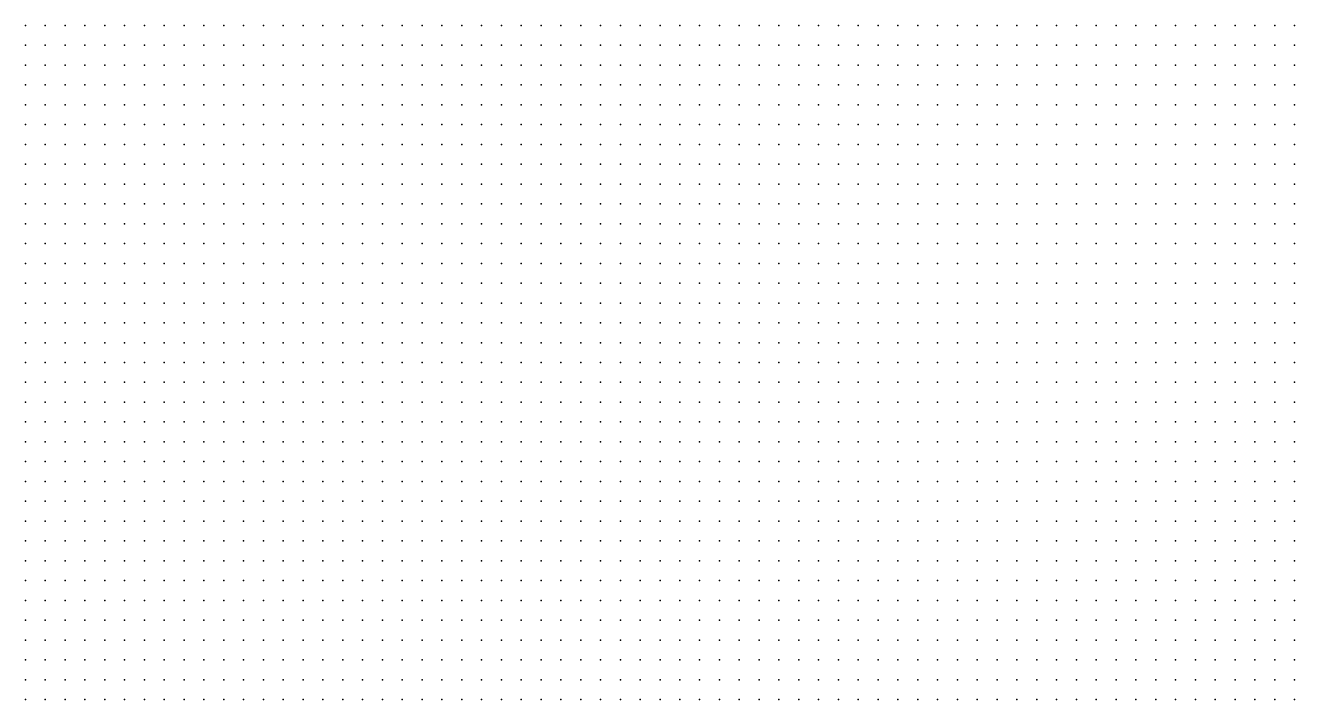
# Model space of a CAD drawing. Header units: metres. Extents: x 287878 to 288137, y 62805 to 63074.
# Drawn here: x 287943 to 288007, y 62805 to 62839 of the extents above; entities that cross this region are included whole.
import ezdxf

# ---------------------------------------------------------------- set-up
doc = ezdxf.new("R2010")
doc.units = ezdxf.units.M
doc.layers.add('SURVEY_INTERP', color=8, linetype='Continuous')

msp = doc.modelspace()

# ---------------------------------------------------------------- linework, layer by layer
at = {"layer": 'SURVEY_INTERP'}
for p in [(287943, 62839, 117.611), (287944, 62839, 117.594), (287945, 62839, 117.577), (287946, 62839, 117.56), (287947, 62839, 117.542), (287948, 62839, 117.525), (287949, 62839, 117.507), (287950, 62839, 117.49), (287951, 62839, 117.472), (287952, 62839, 117.454), (287953, 62839, 117.436), (287954, 62839, 117.418), (287955, 62839, 117.399), (287956, 62839, 117.381), (287957, 62839, 117.362), (287958, 62839, 117.343), (287959, 62839, 117.325), (287960, 62839, 117.306), (287961, 62839, 117.286), (287962, 62839, 117.267), (287963, 62839, 117.248), (287964, 62839, 117.228), (287965, 62839, 117.209), (287966, 62839, 117.189), (287967, 62839, 117.169), (287968, 62839, 117.149), (287969, 62839, 117.129), (287970, 62839, 117.108), (287971, 62839, 117.088), (287972, 62839, 117.067), (287973, 62839, 117.047), (287974, 62839, 117.026), (287975, 62839, 117.005), (287976, 62839, 116.984), (287977, 62839, 116.963), (287978, 62839, 116.941), (287979, 62839, 116.92), (287980, 62839, 116.898), (287981, 62839, 116.877), (287982, 62839, 116.855), (287983, 62839, 116.833), (287984, 62839, 116.811), (287985, 62839, 116.789), (287986, 62839, 116.767), (287987, 62839, 116.744), (287988, 62839, 116.722), (287989, 62839, 116.699), (287990, 62839, 116.676), (287991, 62839, 116.653), (287992, 62839, 116.63), (287993, 62839, 116.607), (287994, 62839, 116.584), (287995, 62839, 116.561), (287996, 62839, 116.537), (287997, 62839, 116.514), (287998, 62839, 116.49), (287999, 62839, 116.467), (288000, 62839, 116.443), (288001, 62839, 116.419), (288002, 62839, 116.396), (288003, 62839, 116.372), (288004, 62839, 116.348), (288005, 62839, 116.325), (288006, 62839, 116.301), (288007, 62839, 116.278), (287943, 62838, 117.595), (287944, 62838, 117.578), (287945, 62838, 117.561), (287946, 62838, 117.544), (287947, 62838, 117.527), (287948, 62838, 117.509), (287949, 62838, 117.492), (287950, 62838, 117.474), (287951, 62838, 117.456), (287952, 62838, 117.438), (287953, 62838, 117.42), (287954, 62838, 117.402), (287955, 62838, 117.383), (287956, 62838, 117.365), (287957, 62838, 117.346), (287958, 62838, 117.327), (287959, 62838, 117.308), (287960, 62838, 117.289), (287961, 62838, 117.27), (287962, 62838, 117.251), (287963, 62838, 117.231), (287964, 62838, 117.211), (287965, 62838, 117.192), (287966, 62838, 117.172), (287967, 62838, 117.152), (287968, 62838, 117.132), (287969, 62838, 117.111), (287970, 62838, 117.091), (287971, 62838, 117.07), (287972, 62838, 117.05), (287973, 62838, 117.029), (287974, 62838, 117.008), (287975, 62838, 116.987), (287976, 62838, 116.966), (287977, 62838, 116.944), (287978, 62838, 116.923), (287979, 62838, 116.901), (287980, 62838, 116.879), (287981, 62838, 116.857), (287982, 62838, 116.835), (287983, 62838, 116.813), (287984, 62838, 116.791), (287985, 62838, 116.768), (287986, 62838, 116.746), (287987, 62838, 116.723), (287988, 62838, 116.7), (287989, 62838, 116.677), (287990, 62838, 116.654), (287991, 62838, 116.631), (287992, 62838, 116.607), (287993, 62838, 116.584), (287994, 62838, 116.56), (287995, 62838, 116.537), (287996, 62838, 116.513), (287997, 62838, 116.489), (287998, 62838, 116.465), (287999, 62838, 116.441), (288000, 62838, 116.416), (288001, 62838, 116.392), (288002, 62838, 116.368), (288003, 62838, 116.343), (288004, 62838, 116.319), (288005, 62838, 116.295), (288006, 62838, 116.271), (288007, 62838, 116.247), (287943, 62837, 117.58), (287944, 62837, 117.563), (287945, 62837, 117.546), (287946, 62837, 117.529), (287947, 62837, 117.511), (287948, 62837, 117.494), (287949, 62837, 117.476), (287950, 62837, 117.458), (287951, 62837, 117.44), (287952, 62837, 117.422), (287953, 62837, 117.404), (287954, 62837, 117.386), (287955, 62837, 117.367), (287956, 62837, 117.349), (287957, 62837, 117.33), (287958, 62837, 117.311), (287959, 62837, 117.292), (287960, 62837, 117.273), (287961, 62837, 117.254), (287962, 62837, 117.234), (287963, 62837, 117.215), (287964, 62837, 117.195), (287965, 62837, 117.175), (287966, 62837, 117.155), (287967, 62837, 117.135), (287968, 62837, 117.115), (287969, 62837, 117.094), (287970, 62837, 117.074), (287971, 62837, 117.053), (287972, 62837, 117.032), (287973, 62837, 117.011), (287974, 62837, 116.99), (287975, 62837, 116.969), (287976, 62837, 116.947), (287977, 62837, 116.926), (287978, 62837, 116.904), (287979, 62837, 116.882), (287980, 62837, 116.86), (287981, 62837, 116.838), (287982, 62837, 116.816), (287983, 62837, 116.793), (287984, 62837, 116.771), (287985, 62837, 116.748), (287986, 62837, 116.725), (287987, 62837, 116.702), (287988, 62837, 116.679), (287989, 62837, 116.656), (287990, 62837, 116.632), (287991, 62837, 116.609), (287992, 62837, 116.585), (287993, 62837, 116.561), (287994, 62837, 116.537), (287995, 62837, 116.513), (287996, 62837, 116.488), (287997, 62837, 116.464), (287998, 62837, 116.439), (287999, 62837, 116.415), (288000, 62837, 116.39), (288001, 62837, 116.365), (288002, 62837, 116.34), (288003, 62837, 116.315), (288004, 62837, 116.29), (288005, 62837, 116.266), (288006, 62837, 116.241), (288007, 62837, 116.216), (287943, 62836, 117.565), (287944, 62836, 117.548), (287945, 62836, 117.531), (287946, 62836, 117.514), (287947, 62836, 117.496), (287948, 62836, 117.479), (287949, 62836, 117.461), (287950, 62836, 117.443), (287951, 62836, 117.425), (287952, 62836, 117.407), (287953, 62836, 117.389), (287954, 62836, 117.37), (287955, 62836, 117.352), (287956, 62836, 117.333), (287957, 62836, 117.314), (287958, 62836, 117.295), (287959, 62836, 117.276), (287960, 62836, 117.257), (287961, 62836, 117.238), (287962, 62836, 117.218), (287963, 62836, 117.199), (287964, 62836, 117.179), (287965, 62836, 117.159), (287966, 62836, 117.139), (287967, 62836, 117.118), (287968, 62836, 117.098), (287969, 62836, 117.078), (287970, 62836, 117.057), (287971, 62836, 117.036), (287972, 62836, 117.015), (287973, 62836, 116.994), (287974, 62836, 116.973), (287975, 62836, 116.951), (287976, 62836, 116.93), (287977, 62836, 116.908), (287978, 62836, 116.886), (287979, 62836, 116.864), (287980, 62836, 116.842), (287981, 62836, 116.819), (287982, 62836, 116.797), (287983, 62836, 116.774), (287984, 62836, 116.751), (287985, 62836, 116.728), (287986, 62836, 116.705), (287987, 62836, 116.682), (287988, 62836, 116.658), (287989, 62836, 116.635), (287990, 62836, 116.611), (287991, 62836, 116.587), (287992, 62836, 116.563), (287993, 62836, 116.538), (287994, 62836, 116.514), (287995, 62836, 116.489), (287996, 62836, 116.464), (287997, 62836, 116.44), (287998, 62836, 116.414), (287999, 62836, 116.389), (288000, 62836, 116.364), (288001, 62836, 116.339), (288002, 62836, 116.313), (288003, 62836, 116.288), (288004, 62836, 116.262), (288005, 62836, 116.237), (288006, 62836, 116.211), (288007, 62836, 116.186), (287943, 62835, 117.55), (287944, 62835, 117.533), (287945, 62835, 117.516), (287946, 62835, 117.499), (287947, 62835, 117.481), (287948, 62835, 117.464), (287949, 62835, 117.446), (287950, 62835, 117.428), (287951, 62835, 117.41), (287952, 62835, 117.392), (287953, 62835, 117.374), (287954, 62835, 117.355), (287955, 62835, 117.337), (287956, 62835, 117.318), (287957, 62835, 117.299), (287958, 62835, 117.28), (287959, 62835, 117.261), (287960, 62835, 117.241), (287961, 62835, 117.222), (287962, 62835, 117.202), (287963, 62835, 117.183), (287964, 62835, 117.163), (287965, 62835, 117.143), (287966, 62835, 117.123), (287967, 62835, 117.102), (287968, 62835, 117.082), (287969, 62835, 117.061), (287970, 62835, 117.04), (287971, 62835, 117.019), (287972, 62835, 116.998), (287973, 62835, 116.977), (287974, 62835, 116.955), (287975, 62835, 116.934), (287976, 62835, 116.912), (287977, 62835, 116.89), (287978, 62835, 116.868), (287979, 62835, 116.846), (287980, 62835, 116.823), (287981, 62835, 116.801), (287982, 62835, 116.778), (287983, 62835, 116.755), (287984, 62835, 116.732), (287985, 62835, 116.709), (287986, 62835, 116.685), (287987, 62835, 116.662), (287988, 62835, 116.638), (287989, 62835, 116.614), (287990, 62835, 116.59), (287991, 62835, 116.565), (287992, 62835, 116.541), (287993, 62835, 116.516), (287994, 62835, 116.491), (287995, 62835, 116.466), (287996, 62835, 116.441), (287997, 62835, 116.416), (287998, 62835, 116.39), (287999, 62835, 116.364), (288000, 62835, 116.338), (288001, 62835, 116.313), (288002, 62835, 116.287), (288003, 62835, 116.26), (288004, 62835, 116.234), (288005, 62835, 116.208), (288006, 62835, 116.182), (288007, 62835, 116.156), (287943, 62834, 117.535), (287944, 62834, 117.518), (287945, 62834, 117.501), (287946, 62834, 117.484), (287947, 62834, 117.466), (287948, 62834, 117.449), (287949, 62834, 117.431), (287950, 62834, 117.413), (287951, 62834, 117.395), (287952, 62834, 117.377), (287953, 62834, 117.359), (287954, 62834, 117.34), (287955, 62834, 117.321), (287956, 62834, 117.303), (287957, 62834, 117.284), (287958, 62834, 117.265), (287959, 62834, 117.245), (287960, 62834, 117.226), (287961, 62834, 117.207), (287962, 62834, 117.187), (287963, 62834, 117.167), (287964, 62834, 117.147), (287965, 62834, 117.127), (287966, 62834, 117.107), (287967, 62834, 117.086), (287968, 62834, 117.066), (287969, 62834, 117.045), (287970, 62834, 117.024), (287971, 62834, 117.003), (287972, 62834, 116.982), (287973, 62834, 116.96), (287974, 62834, 116.939), (287975, 62834, 116.917), (287976, 62834, 116.895), (287977, 62834, 116.873), (287978, 62834, 116.851), (287979, 62834, 116.828), (287980, 62834, 116.805), (287981, 62834, 116.783), (287982, 62834, 116.76), (287983, 62834, 116.737), (287984, 62834, 116.713), (287985, 62834, 116.69), (287986, 62834, 116.666), (287987, 62834, 116.642), (287988, 62834, 116.618), (287989, 62834, 116.594), (287990, 62834, 116.569), (287991, 62834, 116.544), (287992, 62834, 116.519), (287993, 62834, 116.494), (287994, 62834, 116.469), (287995, 62834, 116.444), (287996, 62834, 116.418), (287997, 62834, 116.392), (287998, 62834, 116.366), (287999, 62834, 116.34), (288000, 62834, 116.313), (288001, 62834, 116.287), (288002, 62834, 116.26), (288003, 62834, 116.234), (288004, 62834, 116.207), (288005, 62834, 116.18), (288006, 62834, 116.154), (288007, 62834, 116.127), (287943, 62833, 117.521), (287944, 62833, 117.504), (287945, 62833, 117.487), (287946, 62833, 117.469), (287947, 62833, 117.452), (287948, 62833, 117.434), (287949, 62833, 117.416), (287950, 62833, 117.399), (287951, 62833, 117.38), (287952, 62833, 117.362), (287953, 62833, 117.344), (287954, 62833, 117.325), (287955, 62833, 117.307), (287956, 62833, 117.288), (287957, 62833, 117.269), (287958, 62833, 117.25), (287959, 62833, 117.23), (287960, 62833, 117.211), (287961, 62833, 117.191), (287962, 62833, 117.172), (287963, 62833, 117.152), (287964, 62833, 117.132), (287965, 62833, 117.111), (287966, 62833, 117.091), (287967, 62833, 117.07), (287968, 62833, 117.05), (287969, 62833, 117.029), (287970, 62833, 117.008), (287971, 62833, 116.987), (287972, 62833, 116.965), (287973, 62833, 116.944), (287974, 62833, 116.922), (287975, 62833, 116.9), (287976, 62833, 116.878), (287977, 62833, 116.856), (287978, 62833, 116.833), (287979, 62833, 116.811), (287980, 62833, 116.788), (287981, 62833, 116.765), (287982, 62833, 116.742), (287983, 62833, 116.718), (287984, 62833, 116.695), (287985, 62833, 116.671), (287986, 62833, 116.647), (287987, 62833, 116.623), (287988, 62833, 116.598), (287989, 62833, 116.574), (287990, 62833, 116.549), (287991, 62833, 116.524), (287992, 62833, 116.498), (287993, 62833, 116.473), (287994, 62833, 116.447), (287995, 62833, 116.421), (287996, 62833, 116.395), (287997, 62833, 116.369), (287998, 62833, 116.342), (287999, 62833, 116.316), (288000, 62833, 116.289), (288001, 62833, 116.262), (288002, 62833, 116.235), (288003, 62833, 116.207), (288004, 62833, 116.18), (288005, 62833, 116.153), (288006, 62833, 116.125), (288007, 62833, 116.098), (287943, 62832, 117.507), (287944, 62832, 117.49), (287945, 62832, 117.473), (287946, 62832, 117.455), (287947, 62832, 117.438), (287948, 62832, 117.42), (287949, 62832, 117.402), (287950, 62832, 117.384), (287951, 62832, 117.366), (287952, 62832, 117.348), (287953, 62832, 117.329), (287954, 62832, 117.311), (287955, 62832, 117.292), (287956, 62832, 117.273), (287957, 62832, 117.254), (287958, 62832, 117.235), (287959, 62832, 117.216), (287960, 62832, 117.196), (287961, 62832, 117.176), (287962, 62832, 117.157), (287963, 62832, 117.137), (287964, 62832, 117.116), (287965, 62832, 117.096), (287966, 62832, 117.076), (287967, 62832, 117.055), (287968, 62832, 117.034), (287969, 62832, 117.013), (287970, 62832, 116.992), (287971, 62832, 116.971), (287972, 62832, 116.949), (287973, 62832, 116.928), (287974, 62832, 116.906), (287975, 62832, 116.884), (287976, 62832, 116.861), (287977, 62832, 116.839), (287978, 62832, 116.816), (287979, 62832, 116.794), (287980, 62832, 116.771), (287981, 62832, 116.747), (287982, 62832, 116.724), (287983, 62832, 116.7), (287984, 62832, 116.677), (287985, 62832, 116.652), (287986, 62832, 116.628), (287987, 62832, 116.604), (287988, 62832, 116.579), (287989, 62832, 116.554), (287990, 62832, 116.529), (287991, 62832, 116.504), (287992, 62832, 116.478), (287993, 62832, 116.452), (287994, 62832, 116.426), (287995, 62832, 116.4), (287996, 62832, 116.373), (287997, 62832, 116.346), (287998, 62832, 116.319), (287999, 62832, 116.292), (288000, 62832, 116.265), (288001, 62832, 116.237), (288002, 62832, 116.209), (288003, 62832, 116.182), (288004, 62832, 116.154), (288005, 62832, 116.125), (288006, 62832, 116.097), (288007, 62832, 116.069), (287943, 62831, 117.493), (287944, 62831, 117.476), (287945, 62831, 117.458), (287946, 62831, 117.441), (287947, 62831, 117.424), (287948, 62831, 117.406), (287949, 62831, 117.388), (287950, 62831, 117.37), (287951, 62831, 117.352), (287952, 62831, 117.333), (287953, 62831, 117.315), (287954, 62831, 117.296), (287955, 62831, 117.278), (287956, 62831, 117.259), (287957, 62831, 117.24), (287958, 62831, 117.22), (287959, 62831, 117.201), (287960, 62831, 117.181), (287961, 62831, 117.162), (287962, 62831, 117.142), (287963, 62831, 117.122), (287964, 62831, 117.101), (287965, 62831, 117.081), (287966, 62831, 117.061), (287967, 62831, 117.04), (287968, 62831, 117.019), (287969, 62831, 116.998), (287970, 62831, 116.977), (287971, 62831, 116.955), (287972, 62831, 116.934), (287973, 62831, 116.912), (287974, 62831, 116.89), (287975, 62831, 116.868), (287976, 62831, 116.845), (287977, 62831, 116.823), (287978, 62831, 116.8), (287979, 62831, 116.777), (287980, 62831, 116.754), (287981, 62831, 116.73), (287982, 62831, 116.707), (287983, 62831, 116.683), (287984, 62831, 116.659), (287985, 62831, 116.634), (287986, 62831, 116.61), (287987, 62831, 116.585), (287988, 62831, 116.56), (287989, 62831, 116.535), (287990, 62831, 116.51), (287991, 62831, 116.484), (287992, 62831, 116.458), (287993, 62831, 116.432), (287994, 62831, 116.405), (287995, 62831, 116.378), (287996, 62831, 116.351), (287997, 62831, 116.324), (287998, 62831, 116.297), (287999, 62831, 116.269), (288000, 62831, 116.241), (288001, 62831, 116.213), (288002, 62831, 116.185), (288003, 62831, 116.156), (288004, 62831, 116.128), (288005, 62831, 116.099), (288006, 62831, 116.07), (288007, 62831, 116.041), (287943, 62830, 117.479), (287944, 62830, 117.462), (287945, 62830, 117.445), (287946, 62830, 117.427), (287947, 62830, 117.41), (287948, 62830, 117.392), (287949, 62830, 117.374), (287950, 62830, 117.356), (287951, 62830, 117.338), (287952, 62830, 117.319), (287953, 62830, 117.301), (287954, 62830, 117.282), (287955, 62830, 117.263), (287956, 62830, 117.244), (287957, 62830, 117.225), (287958, 62830, 117.206), (287959, 62830, 117.187), (287960, 62830, 117.167), (287961, 62830, 117.147), (287962, 62830, 117.127), (287963, 62830, 117.107), (287964, 62830, 117.087), (287965, 62830, 117.066), (287966, 62830, 117.046), (287967, 62830, 117.025), (287968, 62830, 117.004), (287969, 62830, 116.983), (287970, 62830, 116.961), (287971, 62830, 116.94), (287972, 62830, 116.918), (287973, 62830, 116.896), (287974, 62830, 116.874), (287975, 62830, 116.852), (287976, 62830, 116.829), (287977, 62830, 116.807), (287978, 62830, 116.784), (287979, 62830, 116.76), (287980, 62830, 116.737), (287981, 62830, 116.713), (287982, 62830, 116.69), (287983, 62830, 116.666), (287984, 62830, 116.641), (287985, 62830, 116.617), (287986, 62830, 116.592), (287987, 62830, 116.567), (287988, 62830, 116.542), (287989, 62830, 116.516), (287990, 62830, 116.491), (287991, 62830, 116.465), (287992, 62830, 116.438), (287993, 62830, 116.412), (287994, 62830, 116.385), (287995, 62830, 116.358), (287996, 62830, 116.33), (287997, 62830, 116.303), (287998, 62830, 116.275), (287999, 62830, 116.247), (288000, 62830, 116.218), (288001, 62830, 116.189), (288002, 62830, 116.161), (288003, 62830, 116.131), (288004, 62830, 116.102), (288005, 62830, 116.073), (288006, 62830, 116.043), (288007, 62830, 116.014), (287943, 62829, 117.466), (287944, 62829, 117.448), (287945, 62829, 117.431), (287946, 62829, 117.414), (287947, 62829, 117.396), (287948, 62829, 117.378), (287949, 62829, 117.36), (287950, 62829, 117.342), (287951, 62829, 117.324), (287952, 62829, 117.306), (287953, 62829, 117.287), (287954, 62829, 117.268), (287955, 62829, 117.25), (287956, 62829, 117.231), (287957, 62829, 117.211), (287958, 62829, 117.192), (287959, 62829, 117.173), (287960, 62829, 117.153), (287961, 62829, 117.133), (287962, 62829, 117.113), (287963, 62829, 117.093), (287964, 62829, 117.072), (287965, 62829, 117.052), (287966, 62829, 117.031), (287967, 62829, 117.01), (287968, 62829, 116.989), (287969, 62829, 116.968), (287970, 62829, 116.947), (287971, 62829, 116.925), (287972, 62829, 116.903), (287973, 62829, 116.881), (287974, 62829, 116.859), (287975, 62829, 116.836), (287976, 62829, 116.814), (287977, 62829, 116.791), (287978, 62829, 116.768), (287979, 62829, 116.744), (287980, 62829, 116.721), (287981, 62829, 116.697), (287982, 62829, 116.673), (287983, 62829, 116.649), (287984, 62829, 116.624), (287985, 62829, 116.6), (287986, 62829, 116.575), (287987, 62829, 116.549), (287988, 62829, 116.524), (287989, 62829, 116.498), (287990, 62829, 116.472), (287991, 62829, 116.446), (287992, 62829, 116.419), (287993, 62829, 116.392), (287994, 62829, 116.365), (287995, 62829, 116.337), (287996, 62829, 116.31), (287997, 62829, 116.282), (287998, 62829, 116.253), (287999, 62829, 116.225), (288000, 62829, 116.196), (288001, 62829, 116.166), (288002, 62829, 116.137), (288003, 62829, 116.107), (288004, 62829, 116.077), (288005, 62829, 116.047), (288006, 62829, 116.017), (288007, 62829, 115.987), (287943, 62828, 117.452), (287944, 62828, 117.435), (287945, 62828, 117.418), (287946, 62828, 117.4), (287947, 62828, 117.383), (287948, 62828, 117.365), (287949, 62828, 117.347), (287950, 62828, 117.329), (287951, 62828, 117.31), (287952, 62828, 117.292), (287953, 62828, 117.274), (287954, 62828, 117.255), (287955, 62828, 117.236), (287956, 62828, 117.217), (287957, 62828, 117.198), (287958, 62828, 117.178), (287959, 62828, 117.159), (287960, 62828, 117.139), (287961, 62828, 117.119), (287962, 62828, 117.099), (287963, 62828, 117.079), (287964, 62828, 117.058), (287965, 62828, 117.038), (287966, 62828, 117.017), (287967, 62828, 116.996), (287968, 62828, 116.975), (287969, 62828, 116.953), (287970, 62828, 116.932), (287971, 62828, 116.91), (287972, 62828, 116.888), (287973, 62828, 116.866), (287974, 62828, 116.844), (287975, 62828, 116.821), (287976, 62828, 116.798), (287977, 62828, 116.775), (287978, 62828, 116.752), (287979, 62828, 116.729), (287980, 62828, 116.705), (287981, 62828, 116.681), (287982, 62828, 116.657), (287983, 62828, 116.632), (287984, 62828, 116.608), (287985, 62828, 116.583), (287986, 62828, 116.558), (287987, 62828, 116.532), (287988, 62828, 116.506), (287989, 62828, 116.48), (287990, 62828, 116.454), (287991, 62828, 116.427), (287992, 62828, 116.4), (287993, 62828, 116.373), (287994, 62828, 116.346), (287995, 62828, 116.318), (287996, 62828, 116.29), (287997, 62828, 116.261), (287998, 62828, 116.232), (287999, 62828, 116.203), (288000, 62828, 116.174), (288001, 62828, 116.144), (288002, 62828, 116.114), (288003, 62828, 116.084), (288004, 62828, 116.053), (288005, 62828, 116.022), (288006, 62828, 115.991), (288007, 62828, 115.96), (287943, 62827, 117.439), (287944, 62827, 117.422), (287945, 62827, 117.405), (287946, 62827, 117.387), (287947, 62827, 117.369), (287948, 62827, 117.352), (287949, 62827, 117.334), (287950, 62827, 117.315), (287951, 62827, 117.297), (287952, 62827, 117.279), (287953, 62827, 117.26), (287954, 62827, 117.241), (287955, 62827, 117.222), (287956, 62827, 117.203), (287957, 62827, 117.184), (287958, 62827, 117.165), (287959, 62827, 117.145), (287960, 62827, 117.125), (287961, 62827, 117.105), (287962, 62827, 117.085), (287963, 62827, 117.065), (287964, 62827, 117.044), (287965, 62827, 117.024), (287966, 62827, 117.003), (287967, 62827, 116.982), (287968, 62827, 116.961), (287969, 62827, 116.939), (287970, 62827, 116.918), (287971, 62827, 116.896), (287972, 62827, 116.874), (287973, 62827, 116.852), (287974, 62827, 116.829), (287975, 62827, 116.806), (287976, 62827, 116.784), (287977, 62827, 116.76), (287978, 62827, 116.737), (287979, 62827, 116.713), (287980, 62827, 116.69), (287981, 62827, 116.665), (287982, 62827, 116.641), (287983, 62827, 116.617), (287984, 62827, 116.592), (287985, 62827, 116.566), (287986, 62827, 116.541), (287987, 62827, 116.515), (287988, 62827, 116.489), (287989, 62827, 116.463), (287990, 62827, 116.436), (287991, 62827, 116.41), (287992, 62827, 116.382), (287993, 62827, 116.355), (287994, 62827, 116.327), (287995, 62827, 116.299), (287996, 62827, 116.27), (287997, 62827, 116.241), (287998, 62827, 116.212), (287999, 62827, 116.182), (288000, 62827, 116.152), (288001, 62827, 116.122), (288002, 62827, 116.091), (288003, 62827, 116.061), (288004, 62827, 116.029), (288005, 62827, 115.998), (288006, 62827, 115.966), (288007, 62827, 115.934), (287943, 62826, 117.426), (287944, 62826, 117.409), (287945, 62826, 117.392), (287946, 62826, 117.374), (287947, 62826, 117.356), (287948, 62826, 117.339), (287949, 62826, 117.321), (287950, 62826, 117.302), (287951, 62826, 117.284), (287952, 62826, 117.266), (287953, 62826, 117.247), (287954, 62826, 117.228), (287955, 62826, 117.209), (287956, 62826, 117.19), (287957, 62826, 117.171), (287958, 62826, 117.151), (287959, 62826, 117.132), (287960, 62826, 117.112), (287961, 62826, 117.092), (287962, 62826, 117.072), (287963, 62826, 117.051), (287964, 62826, 117.031), (287965, 62826, 117.01), (287966, 62826, 116.989), (287967, 62826, 116.968), (287968, 62826, 116.947), (287969, 62826, 116.925), (287970, 62826, 116.904), (287971, 62826, 116.882), (287972, 62826, 116.86), (287973, 62826, 116.837), (287974, 62826, 116.815), (287975, 62826, 116.792), (287976, 62826, 116.769), (287977, 62826, 116.746), (287978, 62826, 116.722), (287979, 62826, 116.698), (287980, 62826, 116.674), (287981, 62826, 116.65), (287982, 62826, 116.626), (287983, 62826, 116.601), (287984, 62826, 116.576), (287985, 62826, 116.551), (287986, 62826, 116.525), (287987, 62826, 116.499), (287988, 62826, 116.473), (287989, 62826, 116.446), (287990, 62826, 116.419), (287991, 62826, 116.392), (287992, 62826, 116.365), (287993, 62826, 116.337), (287994, 62826, 116.309), (287995, 62826, 116.28), (287996, 62826, 116.251), (287997, 62826, 116.222), (287998, 62826, 116.192), (287999, 62826, 116.162), (288000, 62826, 116.132), (288001, 62826, 116.101), (288002, 62826, 116.07), (288003, 62826, 116.038), (288004, 62826, 116.006), (288005, 62826, 115.974), (288006, 62826, 115.942), (288007, 62826, 115.909), (287943, 62825, 117.413), (287944, 62825, 117.396), (287945, 62825, 117.379), (287946, 62825, 117.361), (287947, 62825, 117.344), (287948, 62825, 117.326), (287949, 62825, 117.308), (287950, 62825, 117.29), (287951, 62825, 117.271), (287952, 62825, 117.253), (287953, 62825, 117.234), (287954, 62825, 117.215), (287955, 62825, 117.196), (287956, 62825, 117.177), (287957, 62825, 117.158), (287958, 62825, 117.138), (287959, 62825, 117.119), (287960, 62825, 117.099), (287961, 62825, 117.079), (287962, 62825, 117.059), (287963, 62825, 117.038), (287964, 62825, 117.018), (287965, 62825, 116.997), (287966, 62825, 116.976), (287967, 62825, 116.955), (287968, 62825, 116.933), (287969, 62825, 116.912), (287970, 62825, 116.89), (287971, 62825, 116.868), (287972, 62825, 116.846), (287973, 62825, 116.823), (287974, 62825, 116.801), (287975, 62825, 116.778), (287976, 62825, 116.755), (287977, 62825, 116.731), (287978, 62825, 116.708), (287979, 62825, 116.684), (287980, 62825, 116.66), (287981, 62825, 116.635), (287982, 62825, 116.611), (287983, 62825, 116.586), (287984, 62825, 116.561), (287985, 62825, 116.535), (287986, 62825, 116.509), (287987, 62825, 116.483), (287988, 62825, 116.457), (287989, 62825, 116.43), (287990, 62825, 116.403), (287991, 62825, 116.375), (287992, 62825, 116.347), (287993, 62825, 116.319), (287994, 62825, 116.291), (287995, 62825, 116.262), (287996, 62825, 116.233), (287997, 62825, 116.203), (287998, 62825, 116.173), (287999, 62825, 116.142), (288000, 62825, 116.111), (288001, 62825, 116.08), (288002, 62825, 116.048), (288003, 62825, 116.016), (288004, 62825, 115.984), (288005, 62825, 115.951), (288006, 62825, 115.918), (288007, 62825, 115.884), (287943, 62824, 117.401), (287944, 62824, 117.384), (287945, 62824, 117.366), (287946, 62824, 117.349), (287947, 62824, 117.331), (287948, 62824, 117.313), (287949, 62824, 117.295), (287950, 62824, 117.277), (287951, 62824, 117.259), (287952, 62824, 117.24), (287953, 62824, 117.222), (287954, 62824, 117.203), (287955, 62824, 117.184), (287956, 62824, 117.164), (287957, 62824, 117.145), (287958, 62824, 117.126), (287959, 62824, 117.106), (287960, 62824, 117.086), (287961, 62824, 117.066), (287962, 62824, 117.046), (287963, 62824, 117.025), (287964, 62824, 117.005), (287965, 62824, 116.984), (287966, 62824, 116.963), (287967, 62824, 116.942), (287968, 62824, 116.92), (287969, 62824, 116.899), (287970, 62824, 116.877), (287971, 62824, 116.855), (287972, 62824, 116.832), (287973, 62824, 116.81), (287974, 62824, 116.787), (287975, 62824, 116.764), (287976, 62824, 116.741), (287977, 62824, 116.717), (287978, 62824, 116.694), (287979, 62824, 116.67), (287980, 62824, 116.645), (287981, 62824, 116.621), (287982, 62824, 116.596), (287983, 62824, 116.571), (287984, 62824, 116.546), (287985, 62824, 116.52), (287986, 62824, 116.494), (287987, 62824, 116.468), (287988, 62824, 116.441), (287989, 62824, 116.414), (287990, 62824, 116.387), (287991, 62824, 116.359), (287992, 62824, 116.331), (287993, 62824, 116.302), (287994, 62824, 116.274), (287995, 62824, 116.244), (287996, 62824, 116.215), (287997, 62824, 116.185), (287998, 62824, 116.154), (287999, 62824, 116.123), (288000, 62824, 116.092), (288001, 62824, 116.06), (288002, 62824, 116.028), (288003, 62824, 115.995), (288004, 62824, 115.962), (288005, 62824, 115.929), (288006, 62824, 115.895), (288007, 62824, 115.86), (287943, 62823, 117.389), (287944, 62823, 117.371), (287945, 62823, 117.354), (287946, 62823, 117.336), (287947, 62823, 117.319), (287948, 62823, 117.301), (287949, 62823, 117.283), (287950, 62823, 117.265), (287951, 62823, 117.246), (287952, 62823, 117.228), (287953, 62823, 117.209), (287954, 62823, 117.19), (287955, 62823, 117.171), (287956, 62823, 117.152), (287957, 62823, 117.133), (287958, 62823, 117.113), (287959, 62823, 117.093), (287960, 62823, 117.073), (287961, 62823, 117.053), (287962, 62823, 117.033), (287963, 62823, 117.013), (287964, 62823, 116.992), (287965, 62823, 116.971), (287966, 62823, 116.95), (287967, 62823, 116.929), (287968, 62823, 116.907), (287969, 62823, 116.886), (287970, 62823, 116.864), (287971, 62823, 116.842), (287972, 62823, 116.819), (287973, 62823, 116.797), (287974, 62823, 116.774), (287975, 62823, 116.751), (287976, 62823, 116.727), (287977, 62823, 116.704), (287978, 62823, 116.68), (287979, 62823, 116.656), (287980, 62823, 116.632), (287981, 62823, 116.607), (287982, 62823, 116.582), (287983, 62823, 116.557), (287984, 62823, 116.531), (287985, 62823, 116.505), (287986, 62823, 116.479), (287987, 62823, 116.453), (287988, 62823, 116.426), (287989, 62823, 116.399), (287990, 62823, 116.371), (287991, 62823, 116.343), (287992, 62823, 116.315), (287993, 62823, 116.286), (287994, 62823, 116.257), (287995, 62823, 116.227), (287996, 62823, 116.198), (287997, 62823, 116.167), (287998, 62823, 116.136), (287999, 62823, 116.105), (288000, 62823, 116.073), (288001, 62823, 116.041), (288002, 62823, 116.008), (288003, 62823, 115.975), (288004, 62823, 115.941), (288005, 62823, 115.907), (288006, 62823, 115.872), (288007, 62823, 115.837), (287943, 62822, 117.377), (287944, 62822, 117.359), (287945, 62822, 117.342), (287946, 62822, 117.324), (287947, 62822, 117.307), (287948, 62822, 117.289), (287949, 62822, 117.271), (287950, 62822, 117.253), (287951, 62822, 117.234), (287952, 62822, 117.216), (287953, 62822, 117.197), (287954, 62822, 117.178), (287955, 62822, 117.159), (287956, 62822, 117.14), (287957, 62822, 117.12), (287958, 62822, 117.101), (287959, 62822, 117.081), (287960, 62822, 117.061), (287961, 62822, 117.041), (287962, 62822, 117.021), (287963, 62822, 117), (287964, 62822, 116.979), (287965, 62822, 116.959), (287966, 62822, 116.937), (287967, 62822, 116.916), (287968, 62822, 116.895), (287969, 62822, 116.873), (287970, 62822, 116.851), (287971, 62822, 116.829), (287972, 62822, 116.806), (287973, 62822, 116.784), (287974, 62822, 116.761), (287975, 62822, 116.738), (287976, 62822, 116.714), (287977, 62822, 116.691), (287978, 62822, 116.667), (287979, 62822, 116.643), (287980, 62822, 116.618), (287981, 62822, 116.593), (287982, 62822, 116.568), (287983, 62822, 116.543), (287984, 62822, 116.517), (287985, 62822, 116.491), (287986, 62822, 116.465), (287987, 62822, 116.438), (287988, 62822, 116.411), (287989, 62822, 116.384), (287990, 62822, 116.356), (287991, 62822, 116.328), (287992, 62822, 116.299), (287993, 62822, 116.27), (287994, 62822, 116.241), (287995, 62822, 116.211), (287996, 62822, 116.181), (287997, 62822, 116.15), (287998, 62822, 116.119), (287999, 62822, 116.087), (288000, 62822, 116.055), (288001, 62822, 116.022), (288002, 62822, 115.989), (288003, 62822, 115.955), (288004, 62822, 115.921), (288005, 62822, 115.886), (288006, 62822, 115.851), (288007, 62822, 115.815), (287943, 62821, 117.365), (287944, 62821, 117.348), (287945, 62821, 117.33), (287946, 62821, 117.313), (287947, 62821, 117.295), (287948, 62821, 117.277), (287949, 62821, 117.259), (287950, 62821, 117.241), (287951, 62821, 117.222), (287952, 62821, 117.204), (287953, 62821, 117.185), (287954, 62821, 117.166), (287955, 62821, 117.147), (287956, 62821, 117.128), (287957, 62821, 117.108), (287958, 62821, 117.089), (287959, 62821, 117.069), (287960, 62821, 117.049), (287961, 62821, 117.029), (287962, 62821, 117.009), (287963, 62821, 116.988), (287964, 62821, 116.967), (287965, 62821, 116.946), (287966, 62821, 116.925), (287967, 62821, 116.904), (287968, 62821, 116.882), (287969, 62821, 116.861), (287970, 62821, 116.839), (287971, 62821, 116.816), (287972, 62821, 116.794), (287973, 62821, 116.771), (287974, 62821, 116.748), (287975, 62821, 116.725), (287976, 62821, 116.702), (287977, 62821, 116.678), (287978, 62821, 116.654), (287979, 62821, 116.63), (287980, 62821, 116.605), (287981, 62821, 116.58), (287982, 62821, 116.555), (287983, 62821, 116.529), (287984, 62821, 116.504), (287985, 62821, 116.478), (287986, 62821, 116.451), (287987, 62821, 116.424), (287988, 62821, 116.397), (287989, 62821, 116.37), (287990, 62821, 116.342), (287991, 62821, 116.313), (287992, 62821, 116.285), (287993, 62821, 116.255), (287994, 62821, 116.226), (287995, 62821, 116.196), (287996, 62821, 116.165), (287997, 62821, 116.134), (287998, 62821, 116.102), (287999, 62821, 116.07), (288000, 62821, 116.038), (288001, 62821, 116.005), (288002, 62821, 115.971), (288003, 62821, 115.936), (288004, 62821, 115.902), (288005, 62821, 115.866), (288006, 62821, 115.83), (288007, 62821, 115.794), (287943, 62820, 117.353), (287944, 62820, 117.336), (287945, 62820, 117.318), (287946, 62820, 117.301), (287947, 62820, 117.283), (287948, 62820, 117.265), (287949, 62820, 117.247), (287950, 62820, 117.229), (287951, 62820, 117.211), (287952, 62820, 117.192), (287953, 62820, 117.173), (287954, 62820, 117.154), (287955, 62820, 117.135), (287956, 62820, 117.116), (287957, 62820, 117.097), (287958, 62820, 117.077), (287959, 62820, 117.057), (287960, 62820, 117.037), (287961, 62820, 117.017), (287962, 62820, 116.997), (287963, 62820, 116.976), (287964, 62820, 116.955), (287965, 62820, 116.934), (287966, 62820, 116.913), (287967, 62820, 116.892), (287968, 62820, 116.87), (287969, 62820, 116.849), (287970, 62820, 116.826), (287971, 62820, 116.804), (287972, 62820, 116.782), (287973, 62820, 116.759), (287974, 62820, 116.736), (287975, 62820, 116.713), (287976, 62820, 116.689), (287977, 62820, 116.665), (287978, 62820, 116.641), (287979, 62820, 116.617), (287980, 62820, 116.592), (287981, 62820, 116.567), (287982, 62820, 116.542), (287983, 62820, 116.517), (287984, 62820, 116.491), (287985, 62820, 116.464), (287986, 62820, 116.438), (287987, 62820, 116.411), (287988, 62820, 116.384), (287989, 62820, 116.356), (287990, 62820, 116.328), (287991, 62820, 116.299), (287992, 62820, 116.27), (287993, 62820, 116.241), (287994, 62820, 116.211), (287995, 62820, 116.181), (287996, 62820, 116.15), (287997, 62820, 116.118), (287998, 62820, 116.086), (287999, 62820, 116.054), (288000, 62820, 116.021), (288001, 62820, 115.987), (288002, 62820, 115.953), (288003, 62820, 115.918), (288004, 62820, 115.883), (288005, 62820, 115.847), (288006, 62820, 115.81), (288007, 62820, 115.773), (287943, 62819, 117.342), (287944, 62819, 117.324), (287945, 62819, 117.307), (287946, 62819, 117.289), (287947, 62819, 117.272), (287948, 62819, 117.254), (287949, 62819, 117.236), (287950, 62819, 117.218), (287951, 62819, 117.199), (287952, 62819, 117.181), (287953, 62819, 117.162), (287954, 62819, 117.143), (287955, 62819, 117.124), (287956, 62819, 117.105), (287957, 62819, 117.085), (287958, 62819, 117.066), (287959, 62819, 117.046), (287960, 62819, 117.026), (287961, 62819, 117.006), (287962, 62819, 116.985), (287963, 62819, 116.965), (287964, 62819, 116.944), (287965, 62819, 116.923), (287966, 62819, 116.902), (287967, 62819, 116.88), (287968, 62819, 116.859), (287969, 62819, 116.837), (287970, 62819, 116.815), (287971, 62819, 116.792), (287972, 62819, 116.77), (287973, 62819, 116.747), (287974, 62819, 116.724), (287975, 62819, 116.701), (287976, 62819, 116.677), (287977, 62819, 116.653), (287978, 62819, 116.629), (287979, 62819, 116.605), (287980, 62819, 116.58), (287981, 62819, 116.555), (287982, 62819, 116.53), (287983, 62819, 116.504), (287984, 62819, 116.478), (287985, 62819, 116.452), (287986, 62819, 116.425), (287987, 62819, 116.398), (287988, 62819, 116.37), (287989, 62819, 116.343), (287990, 62819, 116.314), (287991, 62819, 116.286), (287992, 62819, 116.256), (287993, 62819, 116.227), (287994, 62819, 116.197), (287995, 62819, 116.166), (287996, 62819, 116.135), (287997, 62819, 116.104), (287998, 62819, 116.071), (287999, 62819, 116.039), (288000, 62819, 116.005), (288001, 62819, 115.971), (288002, 62819, 115.937), (288003, 62819, 115.901), (288004, 62819, 115.865), (288005, 62819, 115.829), (288006, 62819, 115.791), (288007, 62819, 115.753), (287943, 62818, 117.33), (287944, 62818, 117.313), (287945, 62818, 117.296), (287946, 62818, 117.278), (287947, 62818, 117.26), (287948, 62818, 117.243), (287949, 62818, 117.225), (287950, 62818, 117.206), (287951, 62818, 117.188), (287952, 62818, 117.169), (287953, 62818, 117.151), (287954, 62818, 117.132), (287955, 62818, 117.113), (287956, 62818, 117.093), (287957, 62818, 117.074), (287958, 62818, 117.054), (287959, 62818, 117.035), (287960, 62818, 117.015), (287961, 62818, 116.994), (287962, 62818, 116.974), (287963, 62818, 116.953), (287964, 62818, 116.933), (287965, 62818, 116.912), (287966, 62818, 116.89), (287967, 62818, 116.869), (287968, 62818, 116.847), (287969, 62818, 116.825), (287970, 62818, 116.803), (287971, 62818, 116.781), (287972, 62818, 116.758), (287973, 62818, 116.735), (287974, 62818, 116.712), (287975, 62818, 116.689), (287976, 62818, 116.665), (287977, 62818, 116.642), (287978, 62818, 116.617), (287979, 62818, 116.593), (287980, 62818, 116.568), (287981, 62818, 116.543), (287982, 62818, 116.518), (287983, 62818, 116.492), (287984, 62818, 116.466), (287985, 62818, 116.439), (287986, 62818, 116.413), (287987, 62818, 116.385), (287988, 62818, 116.358), (287989, 62818, 116.33), (287990, 62818, 116.301), (287991, 62818, 116.273), (287992, 62818, 116.243), (287993, 62818, 116.214), (287994, 62818, 116.183), (287995, 62818, 116.153), (287996, 62818, 116.121), (287997, 62818, 116.089), (287998, 62818, 116.057), (287999, 62818, 116.024), (288000, 62818, 115.99), (288001, 62818, 115.956), (288002, 62818, 115.921), (288003, 62818, 115.885), (288004, 62818, 115.848), (288005, 62818, 115.811), (288006, 62818, 115.773), (288007, 62818, 115.734), (287943, 62817, 117.319), (287944, 62817, 117.302), (287945, 62817, 117.285), (287946, 62817, 117.267), (287947, 62817, 117.249), (287948, 62817, 117.232), (287949, 62817, 117.214), (287950, 62817, 117.195), (287951, 62817, 117.177), (287952, 62817, 117.158), (287953, 62817, 117.14), (287954, 62817, 117.121), (287955, 62817, 117.102), (287956, 62817, 117.082), (287957, 62817, 117.063), (287958, 62817, 117.043), (287959, 62817, 117.024), (287960, 62817, 117.004), (287961, 62817, 116.983), (287962, 62817, 116.963), (287963, 62817, 116.942), (287964, 62817, 116.922), (287965, 62817, 116.901), (287966, 62817, 116.879), (287967, 62817, 116.858), (287968, 62817, 116.836), (287969, 62817, 116.814), (287970, 62817, 116.792), (287971, 62817, 116.77), (287972, 62817, 116.747), (287973, 62817, 116.724), (287974, 62817, 116.701), (287975, 62817, 116.678), (287976, 62817, 116.654), (287977, 62817, 116.63), (287978, 62817, 116.606), (287979, 62817, 116.581), (287980, 62817, 116.557), (287981, 62817, 116.531), (287982, 62817, 116.506), (287983, 62817, 116.48), (287984, 62817, 116.454), (287985, 62817, 116.428), (287986, 62817, 116.401), (287987, 62817, 116.373), (287988, 62817, 116.346), (287989, 62817, 116.318), (287990, 62817, 116.289), (287991, 62817, 116.26), (287992, 62817, 116.231), (287993, 62817, 116.201), (287994, 62817, 116.171), (287995, 62817, 116.14), (287996, 62817, 116.108), (287997, 62817, 116.076), (287998, 62817, 116.043), (287999, 62817, 116.01), (288000, 62817, 115.976), (288001, 62817, 115.941), (288002, 62817, 115.906), (288003, 62817, 115.869), (288004, 62817, 115.832), (288005, 62817, 115.795), (288006, 62817, 115.756), (288007, 62817, 115.716), (287943, 62816, 117.309), (287944, 62816, 117.291), (287945, 62816, 117.274), (287946, 62816, 117.256), (287947, 62816, 117.239), (287948, 62816, 117.221), (287949, 62816, 117.203), (287950, 62816, 117.185), (287951, 62816, 117.166), (287952, 62816, 117.148), (287953, 62816, 117.129), (287954, 62816, 117.11), (287955, 62816, 117.091), (287956, 62816, 117.072), (287957, 62816, 117.052), (287958, 62816, 117.033), (287959, 62816, 117.013), (287960, 62816, 116.993), (287961, 62816, 116.973), (287962, 62816, 116.952), (287963, 62816, 116.932), (287964, 62816, 116.911), (287965, 62816, 116.89), (287966, 62816, 116.869), (287967, 62816, 116.847), (287968, 62816, 116.825), (287969, 62816, 116.804), (287970, 62816, 116.781), (287971, 62816, 116.759), (287972, 62816, 116.736), (287973, 62816, 116.713), (287974, 62816, 116.69), (287975, 62816, 116.667), (287976, 62816, 116.643), (287977, 62816, 116.619), (287978, 62816, 116.595), (287979, 62816, 116.57), (287980, 62816, 116.546), (287981, 62816, 116.52), (287982, 62816, 116.495), (287983, 62816, 116.469), (287984, 62816, 116.443), (287985, 62816, 116.416), (287986, 62816, 116.389), (287987, 62816, 116.362), (287988, 62816, 116.334), (287989, 62816, 116.306), (287990, 62816, 116.278), (287991, 62816, 116.248), (287992, 62816, 116.219), (287993, 62816, 116.189), (287994, 62816, 116.158), (287995, 62816, 116.127), (287996, 62816, 116.096), (287997, 62816, 116.063), (287998, 62816, 116.03), (287999, 62816, 115.997), (288000, 62816, 115.962), (288001, 62816, 115.927), (288002, 62816, 115.892), (288003, 62816, 115.855), (288004, 62816, 115.817), (288005, 62816, 115.779), (288006, 62816, 115.74), (288007, 62816, 115.699), (287943, 62815, 117.298), (287944, 62815, 117.281), (287945, 62815, 117.263), (287946, 62815, 117.246), (287947, 62815, 117.228), (287948, 62815, 117.21), (287949, 62815, 117.192), (287950, 62815, 117.174), (287951, 62815, 117.156), (287952, 62815, 117.137), (287953, 62815, 117.118), (287954, 62815, 117.1), (287955, 62815, 117.08), (287956, 62815, 117.061), (287957, 62815, 117.042), (287958, 62815, 117.022), (287959, 62815, 117.002), (287960, 62815, 116.982), (287961, 62815, 116.962), (287962, 62815, 116.942), (287963, 62815, 116.921), (287964, 62815, 116.9), (287965, 62815, 116.879), (287966, 62815, 116.858), (287967, 62815, 116.837), (287968, 62815, 116.815), (287969, 62815, 116.793), (287970, 62815, 116.771), (287971, 62815, 116.748), (287972, 62815, 116.726), (287973, 62815, 116.703), (287974, 62815, 116.68), (287975, 62815, 116.656), (287976, 62815, 116.633), (287977, 62815, 116.609), (287978, 62815, 116.584), (287979, 62815, 116.56), (287980, 62815, 116.535), (287981, 62815, 116.51), (287982, 62815, 116.484), (287983, 62815, 116.458), (287984, 62815, 116.432), (287985, 62815, 116.405), (287986, 62815, 116.378), (287987, 62815, 116.351), (287988, 62815, 116.323), (287989, 62815, 116.295), (287990, 62815, 116.266), (287991, 62815, 116.237), (287992, 62815, 116.208), (287993, 62815, 116.178), (287994, 62815, 116.147), (287995, 62815, 116.116), (287996, 62815, 116.084), (287997, 62815, 116.051), (287998, 62815, 116.018), (287999, 62815, 115.984), (288000, 62815, 115.95), (288001, 62815, 115.915), (288002, 62815, 115.878), (288003, 62815, 115.841), (288004, 62815, 115.803), (288005, 62815, 115.764), (288006, 62815, 115.724), (288007, 62815, 115.683), (287943, 62814, 117.288), (287944, 62814, 117.27), (287945, 62814, 117.253), (287946, 62814, 117.235), (287947, 62814, 117.218), (287948, 62814, 117.2), (287949, 62814, 117.182), (287950, 62814, 117.164), (287951, 62814, 117.145), (287952, 62814, 117.127), (287953, 62814, 117.108), (287954, 62814, 117.089), (287955, 62814, 117.07), (287956, 62814, 117.051), (287957, 62814, 117.032), (287958, 62814, 117.012), (287959, 62814, 116.992), (287960, 62814, 116.972), (287961, 62814, 116.952), (287962, 62814, 116.932), (287963, 62814, 116.911), (287964, 62814, 116.89), (287965, 62814, 116.869), (287966, 62814, 116.848), (287967, 62814, 116.826), (287968, 62814, 116.805), (287969, 62814, 116.783), (287970, 62814, 116.761), (287971, 62814, 116.738), (287972, 62814, 116.716), (287973, 62814, 116.693), (287974, 62814, 116.67), (287975, 62814, 116.646), (287976, 62814, 116.623), (287977, 62814, 116.599), (287978, 62814, 116.574), (287979, 62814, 116.55), (287980, 62814, 116.525), (287981, 62814, 116.5), (287982, 62814, 116.474), (287983, 62814, 116.448), (287984, 62814, 116.422), (287985, 62814, 116.395), (287986, 62814, 116.368), (287987, 62814, 116.341), (287988, 62814, 116.313), (287989, 62814, 116.285), (287990, 62814, 116.256), (287991, 62814, 116.227), (287992, 62814, 116.197), (287993, 62814, 116.167), (287994, 62814, 116.136), (287995, 62814, 116.105), (287996, 62814, 116.073), (287997, 62814, 116.04), (287998, 62814, 116.007), (287999, 62814, 115.973), (288000, 62814, 115.938), (288001, 62814, 115.903), (288002, 62814, 115.866), (288003, 62814, 115.829), (288004, 62814, 115.791), (288005, 62814, 115.751), (288006, 62814, 115.71), (288007, 62814, 115.668), (287943, 62813, 117.277), (287944, 62813, 117.26), (287945, 62813, 117.243), (287946, 62813, 117.225), (287947, 62813, 117.208), (287948, 62813, 117.19), (287949, 62813, 117.172), (287950, 62813, 117.154), (287951, 62813, 117.135), (287952, 62813, 117.117), (287953, 62813, 117.098), (287954, 62813, 117.079), (287955, 62813, 117.06), (287956, 62813, 117.041), (287957, 62813, 117.022), (287958, 62813, 117.002), (287959, 62813, 116.982), (287960, 62813, 116.962), (287961, 62813, 116.942), (287962, 62813, 116.922), (287963, 62813, 116.901), (287964, 62813, 116.88), (287965, 62813, 116.859), (287966, 62813, 116.838), (287967, 62813, 116.817), (287968, 62813, 116.795), (287969, 62813, 116.773), (287970, 62813, 116.751), (287971, 62813, 116.729), (287972, 62813, 116.706), (287973, 62813, 116.683), (287974, 62813, 116.66), (287975, 62813, 116.636), (287976, 62813, 116.613), (287977, 62813, 116.589), (287978, 62813, 116.564), (287979, 62813, 116.54), (287980, 62813, 116.515), (287981, 62813, 116.49), (287982, 62813, 116.464), (287983, 62813, 116.438), (287984, 62813, 116.412), (287985, 62813, 116.385), (287986, 62813, 116.358), (287987, 62813, 116.331), (287988, 62813, 116.303), (287989, 62813, 116.275), (287990, 62813, 116.246), (287991, 62813, 116.217), (287992, 62813, 116.187), (287993, 62813, 116.157), (287994, 62813, 116.126), (287995, 62813, 116.095), (287996, 62813, 116.063), (287997, 62813, 116.03), (287998, 62813, 115.997), (287999, 62813, 115.962), (288000, 62813, 115.928), (288001, 62813, 115.892), (288002, 62813, 115.855), (288003, 62813, 115.818), (288004, 62813, 115.779), (288005, 62813, 115.739), (288006, 62813, 115.698), (288007, 62813, 115.655), (287943, 62812, 117.267), (287944, 62812, 117.25), (287945, 62812, 117.233), (287946, 62812, 117.215), (287947, 62812, 117.198), (287948, 62812, 117.18), (287949, 62812, 117.162), (287950, 62812, 117.144), (287951, 62812, 117.125), (287952, 62812, 117.107), (287953, 62812, 117.088), (287954, 62812, 117.069), (287955, 62812, 117.05), (287956, 62812, 117.031), (287957, 62812, 117.012), (287958, 62812, 116.992), (287959, 62812, 116.973), (287960, 62812, 116.953), (287961, 62812, 116.932), (287962, 62812, 116.912), (287963, 62812, 116.891), (287964, 62812, 116.871), (287965, 62812, 116.85), (287966, 62812, 116.828), (287967, 62812, 116.807), (287968, 62812, 116.785), (287969, 62812, 116.764), (287970, 62812, 116.741), (287971, 62812, 116.719), (287972, 62812, 116.696), (287973, 62812, 116.674), (287974, 62812, 116.65), (287975, 62812, 116.627), (287976, 62812, 116.603), (287977, 62812, 116.579), (287978, 62812, 116.555), (287979, 62812, 116.53), (287980, 62812, 116.506), (287981, 62812, 116.48), (287982, 62812, 116.455), (287983, 62812, 116.429), (287984, 62812, 116.403), (287985, 62812, 116.376), (287986, 62812, 116.349), (287987, 62812, 116.321), (287988, 62812, 116.294), (287989, 62812, 116.265), (287990, 62812, 116.237), (287991, 62812, 116.207), (287992, 62812, 116.178), (287993, 62812, 116.147), (287994, 62812, 116.116), (287995, 62812, 116.085), (287996, 62812, 116.053), (287997, 62812, 116.02), (287998, 62812, 115.987), (287999, 62812, 115.953), (288000, 62812, 115.918), (288001, 62812, 115.882), (288002, 62812, 115.845), (288003, 62812, 115.807), (288004, 62812, 115.768), (288005, 62812, 115.728), (288006, 62812, 115.686), (288007, 62812, 115.643), (287943, 62811, 117.258), (287944, 62811, 117.24), (287945, 62811, 117.223), (287946, 62811, 117.206), (287947, 62811, 117.188), (287948, 62811, 117.17), (287949, 62811, 117.152), (287950, 62811, 117.134), (287951, 62811, 117.116), (287952, 62811, 117.097), (287953, 62811, 117.079), (287954, 62811, 117.06), (287955, 62811, 117.041), (287956, 62811, 117.022), (287957, 62811, 117.002), (287958, 62811, 116.983), (287959, 62811, 116.963), (287960, 62811, 116.943), (287961, 62811, 116.923), (287962, 62811, 116.903), (287963, 62811, 116.882), (287964, 62811, 116.861), (287965, 62811, 116.84), (287966, 62811, 116.819), (287967, 62811, 116.798), (287968, 62811, 116.776), (287969, 62811, 116.754), (287970, 62811, 116.732), (287971, 62811, 116.71), (287972, 62811, 116.687), (287973, 62811, 116.664), (287974, 62811, 116.641), (287975, 62811, 116.618), (287976, 62811, 116.594), (287977, 62811, 116.57), (287978, 62811, 116.546), (287979, 62811, 116.521), (287980, 62811, 116.497), (287981, 62811, 116.471), (287982, 62811, 116.446), (287983, 62811, 116.42), (287984, 62811, 116.394), (287985, 62811, 116.367), (287986, 62811, 116.34), (287987, 62811, 116.313), (287988, 62811, 116.285), (287989, 62811, 116.256), (287990, 62811, 116.228), (287991, 62811, 116.199), (287992, 62811, 116.169), (287993, 62811, 116.139), (287994, 62811, 116.108), (287995, 62811, 116.076), (287996, 62811, 116.044), (287997, 62811, 116.011), (287998, 62811, 115.978), (287999, 62811, 115.944), (288000, 62811, 115.909), (288001, 62811, 115.873), (288002, 62811, 115.836), (288003, 62811, 115.798), (288004, 62811, 115.759), (288005, 62811, 115.718), (288006, 62811, 115.677), (288007, 62811, 115.633), (287943, 62810, 117.248), (287944, 62810, 117.231), (287945, 62810, 117.214), (287946, 62810, 117.196), (287947, 62810, 117.179), (287948, 62810, 117.161), (287949, 62810, 117.143), (287950, 62810, 117.125), (287951, 62810, 117.106), (287952, 62810, 117.088), (287953, 62810, 117.069), (287954, 62810, 117.051), (287955, 62810, 117.032), (287956, 62810, 117.012), (287957, 62810, 116.993), (287958, 62810, 116.974), (287959, 62810, 116.954), (287960, 62810, 116.934), (287961, 62810, 116.914), (287962, 62810, 116.894), (287963, 62810, 116.873), (287964, 62810, 116.852), (287965, 62810, 116.831), (287966, 62810, 116.81), (287967, 62810, 116.789), (287968, 62810, 116.767), (287969, 62810, 116.745), (287970, 62810, 116.723), (287971, 62810, 116.701), (287972, 62810, 116.678), (287973, 62810, 116.656), (287974, 62810, 116.632), (287975, 62810, 116.609), (287976, 62810, 116.585), (287977, 62810, 116.562), (287978, 62810, 116.537), (287979, 62810, 116.513), (287980, 62810, 116.488), (287981, 62810, 116.463), (287982, 62810, 116.437), (287983, 62810, 116.411), (287984, 62810, 116.385), (287985, 62810, 116.359), (287986, 62810, 116.332), (287987, 62810, 116.304), (287988, 62810, 116.276), (287989, 62810, 116.248), (287990, 62810, 116.219), (287991, 62810, 116.19), (287992, 62810, 116.161), (287993, 62810, 116.13), (287994, 62810, 116.1), (287995, 62810, 116.068), (287996, 62810, 116.036), (287997, 62810, 116.003), (287998, 62810, 115.97), (287999, 62810, 115.936), (288000, 62810, 115.901), (288001, 62810, 115.865), (288002, 62810, 115.828), (288003, 62810, 115.79), (288004, 62810, 115.751), (288005, 62810, 115.71), (288006, 62810, 115.668), (288007, 62810, 115.624), (287943, 62809, 117.239), (287944, 62809, 117.221), (287945, 62809, 117.204), (287946, 62809, 117.187), (287947, 62809, 117.169), (287948, 62809, 117.151), (287949, 62809, 117.134), (287950, 62809, 117.115), (287951, 62809, 117.097), (287952, 62809, 117.079), (287953, 62809, 117.06), (287954, 62809, 117.041), (287955, 62809, 117.023), (287956, 62809, 117.003), (287957, 62809, 116.984), (287958, 62809, 116.965), (287959, 62809, 116.945), (287960, 62809, 116.925), (287961, 62809, 116.905), (287962, 62809, 116.885), (287963, 62809, 116.864), (287964, 62809, 116.844), (287965, 62809, 116.823), (287966, 62809, 116.802), (287967, 62809, 116.78), (287968, 62809, 116.759), (287969, 62809, 116.737), (287970, 62809, 116.715), (287971, 62809, 116.692), (287972, 62809, 116.67), (287973, 62809, 116.647), (287974, 62809, 116.624), (287975, 62809, 116.601), (287976, 62809, 116.577), (287977, 62809, 116.553), (287978, 62809, 116.529), (287979, 62809, 116.505), (287980, 62809, 116.48), (287981, 62809, 116.455), (287982, 62809, 116.429), (287983, 62809, 116.403), (287984, 62809, 116.377), (287985, 62809, 116.351), (287986, 62809, 116.324), (287987, 62809, 116.296), (287988, 62809, 116.269), (287989, 62809, 116.24), (287990, 62809, 116.212), (287991, 62809, 116.183), (287992, 62809, 116.153), (287993, 62809, 116.123), (287994, 62809, 116.092), (287995, 62809, 116.061), (287996, 62809, 116.029), (287997, 62809, 115.996), (287998, 62809, 115.963), (287999, 62809, 115.929), (288000, 62809, 115.894), (288001, 62809, 115.858), (288002, 62809, 115.821), (288003, 62809, 115.783), (288004, 62809, 115.744), (288005, 62809, 115.703), (288006, 62809, 115.661), (288007, 62809, 115.617), (287943, 62808, 117.229), (287944, 62808, 117.212), (287945, 62808, 117.195), (287946, 62808, 117.178), (287947, 62808, 117.16), (287948, 62808, 117.142), (287949, 62808, 117.125), (287950, 62808, 117.107), (287951, 62808, 117.088), (287952, 62808, 117.07), (287953, 62808, 117.051), (287954, 62808, 117.033), (287955, 62808, 117.014), (287956, 62808, 116.995), (287957, 62808, 116.975), (287958, 62808, 116.956), (287959, 62808, 116.936), (287960, 62808, 116.916), (287961, 62808, 116.896), (287962, 62808, 116.876), (287963, 62808, 116.856), (287964, 62808, 116.835), (287965, 62808, 116.814), (287966, 62808, 116.793), (287967, 62808, 116.772), (287968, 62808, 116.75), (287969, 62808, 116.728), (287970, 62808, 116.706), (287971, 62808, 116.684), (287972, 62808, 116.662), (287973, 62808, 116.639), (287974, 62808, 116.616), (287975, 62808, 116.593), (287976, 62808, 116.569), (287977, 62808, 116.545), (287978, 62808, 116.521), (287979, 62808, 116.497), (287980, 62808, 116.472), (287981, 62808, 116.447), (287982, 62808, 116.422), (287983, 62808, 116.396), (287984, 62808, 116.37), (287985, 62808, 116.343), (287986, 62808, 116.316), (287987, 62808, 116.289), (287988, 62808, 116.261), (287989, 62808, 116.233), (287990, 62808, 116.205), (287991, 62808, 116.176), (287992, 62808, 116.146), (287993, 62808, 116.116), (287994, 62808, 116.085), (287995, 62808, 116.054), (287996, 62808, 116.022), (287997, 62808, 115.99), (287998, 62808, 115.957), (287999, 62808, 115.923), (288000, 62808, 115.888), (288001, 62808, 115.852), (288002, 62808, 115.815), (288003, 62808, 115.777), (288004, 62808, 115.738), (288005, 62808, 115.698), (288006, 62808, 115.656), (288007, 62808, 115.612), (287943, 62807, 117.22), (287944, 62807, 117.203), (287945, 62807, 117.186), (287946, 62807, 117.169), (287947, 62807, 117.151), (287948, 62807, 117.134), (287949, 62807, 117.116), (287950, 62807, 117.098), (287951, 62807, 117.08), (287952, 62807, 117.061), (287953, 62807, 117.043), (287954, 62807, 117.024), (287955, 62807, 117.005), (287956, 62807, 116.986), (287957, 62807, 116.967), (287958, 62807, 116.947), (287959, 62807, 116.928), (287960, 62807, 116.908), (287961, 62807, 116.888), (287962, 62807, 116.868), (287963, 62807, 116.847), (287964, 62807, 116.827), (287965, 62807, 116.806), (287966, 62807, 116.785), (287967, 62807, 116.764), (287968, 62807, 116.742), (287969, 62807, 116.72), (287970, 62807, 116.699), (287971, 62807, 116.676), (287972, 62807, 116.654), (287973, 62807, 116.631), (287974, 62807, 116.608), (287975, 62807, 116.585), (287976, 62807, 116.562), (287977, 62807, 116.538), (287978, 62807, 116.514), (287979, 62807, 116.489), (287980, 62807, 116.465), (287981, 62807, 116.44), (287982, 62807, 116.414), (287983, 62807, 116.389), (287984, 62807, 116.363), (287985, 62807, 116.336), (287986, 62807, 116.309), (287987, 62807, 116.282), (287988, 62807, 116.255), (287989, 62807, 116.227), (287990, 62807, 116.198), (287991, 62807, 116.169), (287992, 62807, 116.14), (287993, 62807, 116.11), (287994, 62807, 116.079), (287995, 62807, 116.048), (287996, 62807, 116.016), (287997, 62807, 115.984), (287998, 62807, 115.951), (287999, 62807, 115.917), (288000, 62807, 115.882), (288001, 62807, 115.847), (288002, 62807, 115.81), (288003, 62807, 115.773), (288004, 62807, 115.734), (288005, 62807, 115.694), (288006, 62807, 115.652), (288007, 62807, 115.609), (287943, 62806, 117.212), (287944, 62806, 117.195), (287945, 62806, 117.177), (287946, 62806, 117.16), (287947, 62806, 117.143), (287948, 62806, 117.125), (287949, 62806, 117.107), (287950, 62806, 117.089), (287951, 62806, 117.071), (287952, 62806, 117.053), (287953, 62806, 117.034), (287954, 62806, 117.016), (287955, 62806, 116.997), (287956, 62806, 116.978), (287957, 62806, 116.959), (287958, 62806, 116.939), (287959, 62806, 116.92), (287960, 62806, 116.9), (287961, 62806, 116.88), (287962, 62806, 116.86), (287963, 62806, 116.839), (287964, 62806, 116.819), (287965, 62806, 116.798), (287966, 62806, 116.777), (287967, 62806, 116.756), (287968, 62806, 116.734), (287969, 62806, 116.713), (287970, 62806, 116.691), (287971, 62806, 116.669), (287972, 62806, 116.646), (287973, 62806, 116.624), (287974, 62806, 116.601), (287975, 62806, 116.578), (287976, 62806, 116.554), (287977, 62806, 116.531), (287978, 62806, 116.507), (287979, 62806, 116.482), (287980, 62806, 116.458), (287981, 62806, 116.433), (287982, 62806, 116.407), (287983, 62806, 116.382), (287984, 62806, 116.356), (287985, 62806, 116.33), (287986, 62806, 116.303), (287987, 62806, 116.276), (287988, 62806, 116.248), (287989, 62806, 116.22), (287990, 62806, 116.192), (287991, 62806, 116.163), (287992, 62806, 116.134), (287993, 62806, 116.104), (287994, 62806, 116.074), (287995, 62806, 116.043), (287996, 62806, 116.011), (287997, 62806, 115.979), (287998, 62806, 115.946), (287999, 62806, 115.913), (288000, 62806, 115.878), (288001, 62806, 115.843), (288002, 62806, 115.807), (288003, 62806, 115.769), (288004, 62806, 115.731), (288005, 62806, 115.691), (288006, 62806, 115.65), (288007, 62806, 115.607), (287943, 62805, 117.203), (287944, 62805, 117.186), (287945, 62805, 117.169), (287946, 62805, 117.152), (287947, 62805, 117.134), (287948, 62805, 117.117), (287949, 62805, 117.099), (287950, 62805, 117.081), (287951, 62805, 117.063), (287952, 62805, 117.044), (287953, 62805, 117.026), (287954, 62805, 117.007), (287955, 62805, 116.989), (287956, 62805, 116.97), (287957, 62805, 116.951), (287958, 62805, 116.931), (287959, 62805, 116.912), (287960, 62805, 116.892), (287961, 62805, 116.872), (287962, 62805, 116.852), (287963, 62805, 116.832), (287964, 62805, 116.811), (287965, 62805, 116.79), (287966, 62805, 116.77), (287967, 62805, 116.748), (287968, 62805, 116.727), (287969, 62805, 116.705), (287970, 62805, 116.684), (287971, 62805, 116.661), (287972, 62805, 116.639), (287973, 62805, 116.617), (287974, 62805, 116.594), (287975, 62805, 116.571), (287976, 62805, 116.547), (287977, 62805, 116.524), (287978, 62805, 116.5), (287979, 62805, 116.476), (287980, 62805, 116.451), (287981, 62805, 116.426), (287982, 62805, 116.401), (287983, 62805, 116.376), (287984, 62805, 116.35), (287985, 62805, 116.324), (287986, 62805, 116.297), (287987, 62805, 116.27), (287988, 62805, 116.243), (287989, 62805, 116.215), (287990, 62805, 116.187), (287991, 62805, 116.158), (287992, 62805, 116.129), (287993, 62805, 116.099), (287994, 62805, 116.069), (287995, 62805, 116.038), (287996, 62805, 116.007), (287997, 62805, 115.975), (287998, 62805, 115.942), (287999, 62805, 115.909), (288000, 62805, 115.875), (288001, 62805, 115.84), (288002, 62805, 115.804), (288003, 62805, 115.767), (288004, 62805, 115.729), (288005, 62805, 115.69), (288006, 62805, 115.649), (288007, 62805, 115.607)]:
    msp.add_point(p, dxfattribs=at)

doc.saveas('drawing.dxf')
